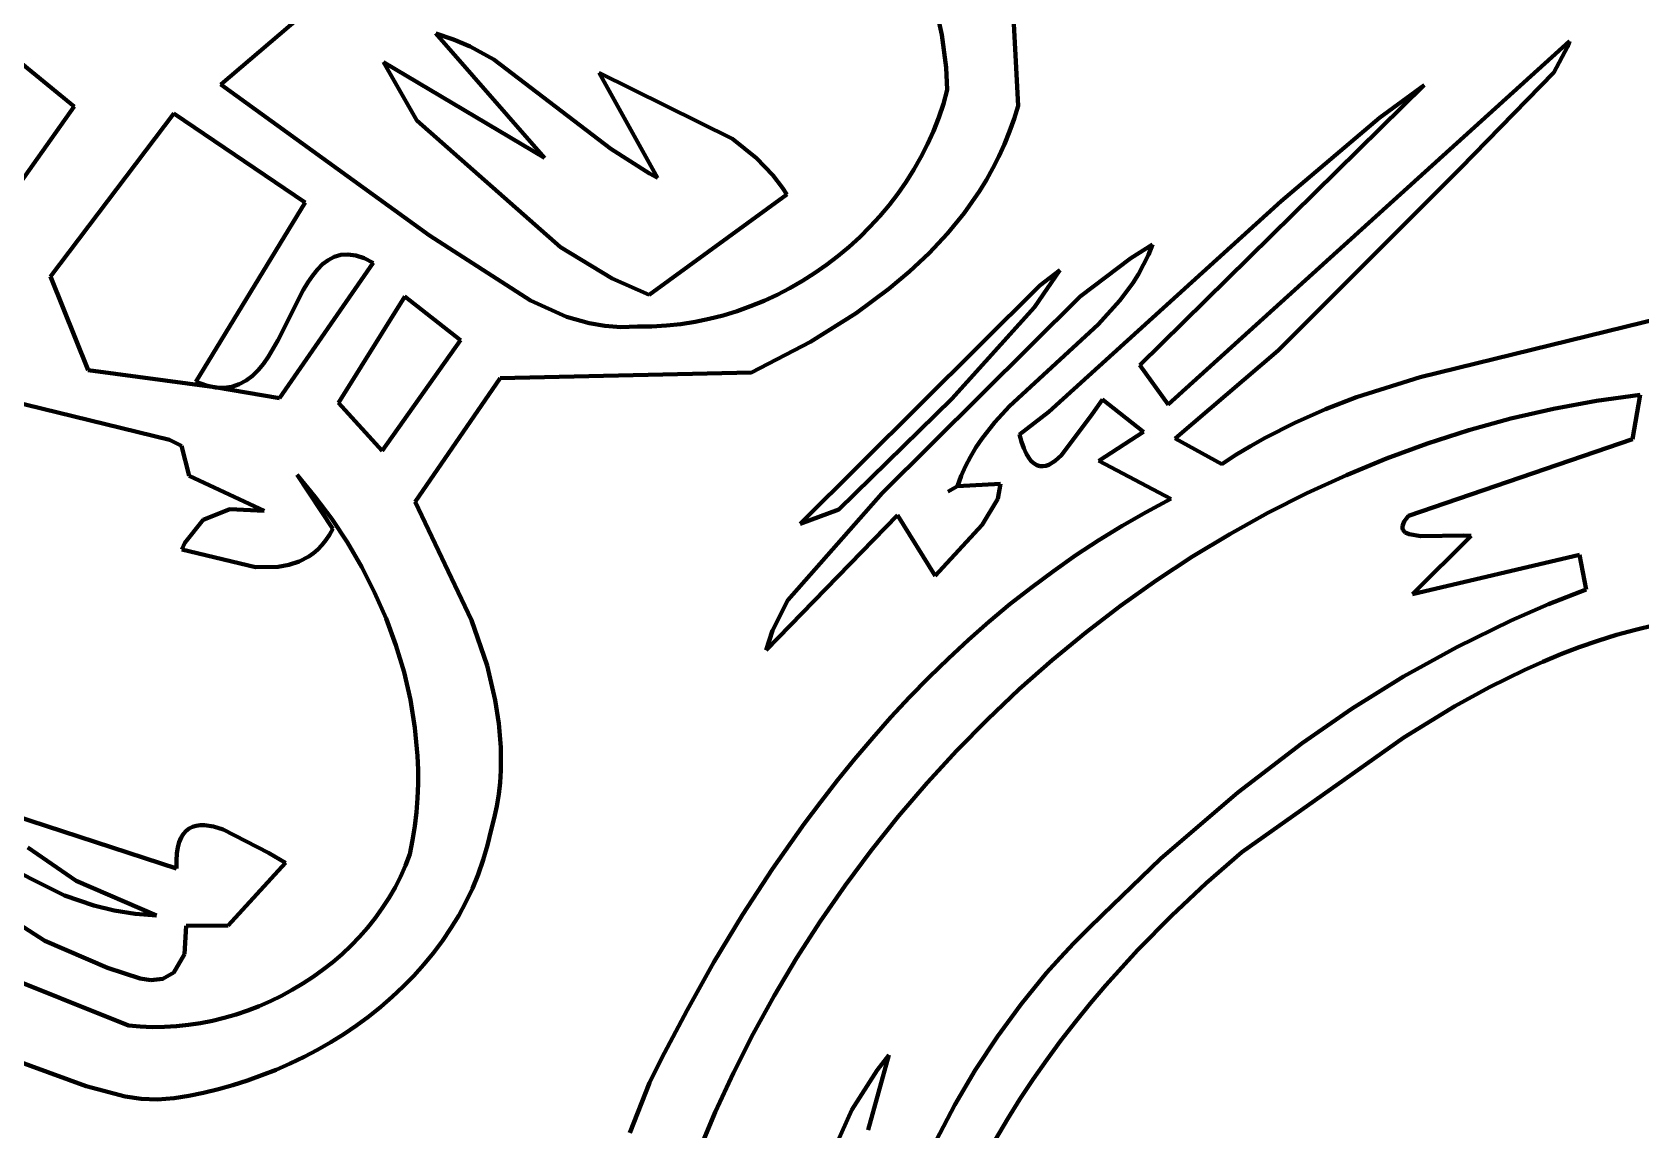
# Model space of a CAD drawing. Header units: millimetres. Extents: x 0 to 14.2, y 0 to 19.5.
# Drawn here: x 3.818 to 4.781, y 11.541 to 12.199 of the extents above; entities that cross this region are included whole.
import ezdxf

# ---------------------------------------------------------------- set-up
doc = ezdxf.new("R2010")
doc.units = ezdxf.units.MM
doc.layers.add('color#010101ff', color=7, linetype='CONTINUOUS', lineweight=100)
doc.layers.add('color#fdfdfdff', color=7, linetype='CONTINUOUS', lineweight=100)

msp = doc.modelspace()

# ---------------------------------------------------------------- linework, layer by layer
at = {"layer": 'color#010101ff'}
for p, q in [((3.84313, 12.15401), (3.58157, 12.36677)), ((4.4024, 12.26228), (4.40807, 12.15456)), ((4.03845, 12.25903), (3.93077, 12.16721)), ((4.3624, 12.19691), (4.3582, 12.2159)), ((4.0595, 12.1977), (4.07003, 12.19429)), ((4.12452, 12.12333), (4.0595, 12.1977)), ((4.07003, 12.19429), (4.08007, 12.19002)), ((4.36499, 12.17742), (4.3624, 12.19691)), ((4.49793, 11.97567), (4.73819, 12.1931)), ((4.73819, 12.1931), (4.73698, 12.18975)), ((4.08007, 12.19002), (4.09437, 12.18226)), ((4.73698, 12.18975), (4.72887, 12.17442)), ((4.04808, 12.14574), (4.02828, 12.18063)), ((4.02828, 12.18063), (4.12452, 12.12333)), ((4.09437, 12.18226), (4.16422, 12.1288)), ((4.19228, 12.11147), (4.15729, 12.17423)), ((4.15729, 12.17423), (4.23714, 12.13471)), ((4.36573, 12.16413), (4.36499, 12.17742)), ((4.72887, 12.17442), (4.67292, 12.11718)), ((3.93077, 12.16721), (4.05581, 12.07689)), ((4.36338, 12.15573), (4.36573, 12.16413)), ((4.65124, 12.16691), (4.48095, 11.99921)), ((4.62455, 12.14725), (4.65124, 12.16691)), ((3.77721, 12.06128), (3.84313, 12.15401)), ((4.36061, 12.14748), (4.36338, 12.15573)), ((4.40807, 12.15456), (4.40571, 12.1467)), ((3.90271, 12.1499), (3.82881, 12.05231)), ((3.98124, 12.09651), (3.90271, 12.1499)), ((4.13415, 12.06981), (4.04808, 12.14574)), ((4.35745, 12.1394), (4.36061, 12.14748)), ((4.40571, 12.1467), (4.40302, 12.13902)), ((4.56564, 12.09731), (4.62455, 12.14725)), ((4.23714, 12.13471), (4.25161, 12.12312)), ((4.3539, 12.1315), (4.35745, 12.1394)), ((4.40302, 12.13902), (4.40001, 12.13152)), ((4.16422, 12.1288), (4.18738, 12.114)), ((4.34998, 12.12378), (4.3539, 12.1315)), ((4.40001, 12.13152), (4.39669, 12.12421)), ((4.25161, 12.12312), (4.26126, 12.113)), ((4.34109, 12.10896), (4.34571, 12.11627)), ((4.34571, 12.11627), (4.34998, 12.12378)), ((4.39307, 12.11707), (4.38917, 12.11012)), ((4.39669, 12.12421), (4.39307, 12.11707)), ((4.67292, 12.11718), (4.56377, 12.00808)), ((4.18738, 12.114), (4.19228, 12.11147)), ((4.26126, 12.113), (4.267, 12.10547)), ((4.267, 12.10547), (4.26965, 12.10145)), ((4.33615, 12.10187), (4.34109, 12.10896)), ((4.38917, 12.11012), (4.38499, 12.10334)), ((3.91591, 11.98923), (3.98124, 12.09651)), ((4.26965, 12.10145), (4.18735, 12.04127)), ((4.33088, 12.09501), (4.33615, 12.10187)), ((4.38499, 12.10334), (4.37585, 12.0903)), ((4.42644, 11.97121), (4.56564, 12.09731)), ((4.31946, 12.08202), (4.32532, 12.08839)), ((4.32532, 12.08839), (4.33088, 12.09501)), ((4.37585, 12.0903), (4.36577, 12.07795)), ((4.05581, 12.07689), (4.11625, 12.03792)), ((4.31333, 12.07592), (4.31946, 12.08202)), ((4.36577, 12.07795), (4.35484, 12.06626)), ((4.16509, 12.05112), (4.13415, 12.06981)), ((4.3003, 12.06453), (4.30694, 12.07008)), ((4.30694, 12.07008), (4.31333, 12.07592)), ((4.47569, 12.06322), (4.4886, 12.07151)), ((4.4886, 12.07151), (4.48613, 12.06536)), ((3.96588, 11.97938), (4.02202, 12.06054)), ((3.99177, 12.05963), (3.98862, 12.05648)), ((3.99514, 12.06218), (3.99177, 12.05963)), ((3.99878, 12.06406), (3.99514, 12.06218)), ((4.00271, 12.06518), (3.99878, 12.06406)), ((4.00696, 12.06546), (4.00271, 12.06518)), ((4.01158, 12.06484), (4.00696, 12.06546)), ((4.01659, 12.06322), (4.01158, 12.06484)), ((4.02202, 12.06054), (4.01659, 12.06322)), ((4.28633, 12.05432), (4.29343, 12.05927)), ((4.29343, 12.05927), (4.3003, 12.06453)), ((4.35484, 12.06626), (4.34315, 12.05523)), ((4.44535, 12.04032), (4.47569, 12.06322)), ((4.4833, 12.05946), (4.48016, 12.05379)), ((4.48613, 12.06536), (4.4833, 12.05946)), ((3.82881, 12.05231), (3.85143, 11.99623)), ((3.98287, 12.04868), (3.9802, 12.04419)), ((3.98566, 12.0528), (3.98287, 12.04868)), ((3.98862, 12.05648), (3.98566, 12.0528)), ((4.18735, 12.04127), (4.16509, 12.05112)), ((4.27154, 12.04537), (4.27903, 12.04968)), ((4.27903, 12.04968), (4.28633, 12.05432)), ((4.34315, 12.05523), (4.33081, 12.04483)), ((4.43305, 12.05603), (4.418, 12.03388)), ((4.42112, 12.04689), (4.43305, 12.05603)), ((4.47672, 12.04833), (4.46904, 12.03797)), ((4.48016, 12.05379), (4.47672, 12.04833)), ((3.9802, 12.04419), (3.96499, 12.01391)), ((4.04093, 12.04041), (4.00128, 11.97662)), ((4.07439, 12.0141), (4.04093, 12.04041)), ((4.25602, 12.03775), (4.26386, 12.04139)), ((4.26386, 12.04139), (4.27154, 12.04537)), ((4.27758, 11.90422), (4.42112, 12.04689)), ((4.33081, 12.04483), (4.31128, 12.03038)), ((4.32676, 11.9225), (4.44535, 12.04032)), ((4.46904, 12.03797), (4.45597, 12.02354)), ((4.11625, 12.03792), (4.13787, 12.02818)), ((4.22325, 12.02689), (4.23163, 12.02904)), ((4.23163, 12.02904), (4.23989, 12.03157)), ((4.23989, 12.03157), (4.24802, 12.03448)), ((4.24802, 12.03448), (4.25602, 12.03775)), ((4.31128, 12.03038), (4.28386, 12.01318)), ((4.418, 12.03388), (4.36845, 11.97902)), ((4.64883, 11.99212), (4.80484, 12.0304)), ((4.13787, 12.02818), (4.15142, 12.02427)), ((4.15142, 12.02427), (4.16075, 12.02268)), ((4.16075, 12.02268), (4.17033, 12.02201)), ((4.17033, 12.02201), (4.18018, 12.02237)), ((4.18018, 12.02237), (4.18891, 12.02241)), ((4.18891, 12.02241), (4.1976, 12.0229)), ((4.1976, 12.0229), (4.20622, 12.02381)), ((4.20622, 12.02381), (4.21478, 12.02515)), ((4.21478, 12.02515), (4.22325, 12.02689)), ((4.45597, 12.02354), (4.40291, 11.97463)), ((3.96499, 12.01391), (3.95942, 12.0044)), ((4.02745, 11.94789), (4.07439, 12.0141)), ((4.28386, 12.01318), (4.24846, 11.99484)), ((3.9564, 12.0001), (3.95317, 11.99622)), ((3.95942, 12.0044), (3.9564, 12.0001)), ((4.56377, 12.00808), (4.50218, 11.95527)), ((3.85143, 11.99623), (3.92718, 11.98612)), ((3.94595, 11.98999), (3.94191, 11.9878)), ((3.9497, 11.99282), (3.94595, 11.98999)), ((3.95317, 11.99622), (3.9497, 11.99282)), ((4.09798, 11.99151), (4.04716, 11.91744)), ((4.24846, 11.99484), (4.09798, 11.99151)), ((4.48095, 11.99921), (4.49793, 11.97567)), ((4.61076, 11.97998), (4.64883, 11.99212)), ((3.90013, 11.95454), (3.79479, 11.98017)), ((3.92199, 11.98704), (3.91591, 11.98923)), ((3.92759, 11.98588), (3.92199, 11.98704)), ((3.92718, 11.98612), (3.96588, 11.97938)), ((3.93276, 11.98567), (3.92759, 11.98588)), ((3.93752, 11.98634), (3.93276, 11.98567)), ((3.94191, 11.9878), (3.93752, 11.98634)), ((4.78053, 11.98154), (4.75447, 11.97787)), ((4.77588, 11.9549), (4.78053, 11.98154)), ((4.00128, 11.97662), (4.02745, 11.94789)), ((4.36845, 11.97902), (4.30087, 11.91279)), ((4.40291, 11.97463), (4.39424, 11.96516)), ((4.40902, 11.95764), (4.42644, 11.97121)), ((4.45857, 11.97876), (4.45252, 11.96989)), ((4.48314, 11.95932), (4.45857, 11.97876)), ((4.57387, 11.96478), (4.59215, 11.97282)), ((4.59215, 11.97282), (4.61076, 11.97998)), ((4.72869, 11.97309), (4.7032, 11.96722)), ((4.75447, 11.97787), (4.72869, 11.97309)), ((4.39424, 11.96516), (4.38639, 11.95514)), ((4.45252, 11.96989), (4.43413, 11.94529)), ((4.55599, 11.95571), (4.57387, 11.96478)), ((4.7032, 11.96722), (4.67803, 11.9603)), ((3.90735, 11.9509), (3.90013, 11.95454)), ((4.38639, 11.95514), (4.38285, 11.94988)), ((4.41026, 11.95325), (4.40902, 11.95764)), ((4.41158, 11.94951), (4.41026, 11.95325)), ((4.45645, 11.9419), (4.48314, 11.95932)), ((4.50218, 11.95527), (4.53002, 11.93991)), ((4.54722, 11.95075), (4.55599, 11.95571)), ((4.6532, 11.95234), (4.62873, 11.94339)), ((4.64183, 11.90896), (4.77588, 11.9549)), ((4.67803, 11.9603), (4.6532, 11.95234)), ((3.91188, 11.93292), (3.90735, 11.9509)), ((4.3796, 11.94443), (4.37666, 11.93877)), ((4.38285, 11.94988), (4.3796, 11.94443)), ((4.41299, 11.94637), (4.41158, 11.94951)), ((4.41448, 11.94382), (4.41299, 11.94637)), ((4.41603, 11.94182), (4.41448, 11.94382)), ((4.41765, 11.94034), (4.41603, 11.94182)), ((4.43029, 11.94192), (4.42651, 11.93964)), ((4.43413, 11.94529), (4.43029, 11.94192)), ((4.49952, 11.9191), (4.45645, 11.9419)), ((4.53002, 11.93991), (4.53856, 11.94549)), ((4.53856, 11.94549), (4.54722, 11.95075)), ((4.62873, 11.94339), (4.60465, 11.93346)), ((3.95676, 11.91205), (3.91188, 11.93292)), ((3.98721, 11.92069), (3.97648, 11.93356)), ((3.97648, 11.93356), (3.99786, 11.90117)), ((4.37406, 11.93289), (4.37182, 11.92676)), ((4.37666, 11.93877), (4.37406, 11.93289)), ((4.41933, 11.93934), (4.41765, 11.94034)), ((4.42107, 11.93881), (4.41933, 11.93934)), ((4.42284, 11.9387), (4.42107, 11.93881)), ((4.42466, 11.93899), (4.42284, 11.9387)), ((4.42651, 11.93964), (4.42466, 11.93899)), ((4.60465, 11.93346), (4.58097, 11.92259)), ((4.27031, 11.85844), (4.32676, 11.9225)), ((4.37182, 11.92676), (4.36624, 11.92357)), ((4.36624, 11.92357), (4.37182, 11.92676)), ((4.37182, 11.92676), (4.39755, 11.92809)), ((4.39755, 11.92809), (4.39606, 11.91924)), ((4.58097, 11.92259), (4.55772, 11.91081)), ((3.92031, 11.90657), (3.93615, 11.91297)), ((3.93615, 11.91297), (3.95676, 11.91205)), ((3.99727, 11.90715), (3.98721, 11.92069)), ((4.04716, 11.91744), (4.081, 11.84651)), ((4.30087, 11.91279), (4.27758, 11.90422)), ((4.39606, 11.91924), (4.38653, 11.90355)), ((4.48485, 11.9113), (4.49952, 11.9191)), ((3.90922, 11.89285), (3.92031, 11.90657)), ((4.00661, 11.89301), (3.99727, 11.90715)), ((4.33597, 11.90951), (4.25734, 11.82864)), ((4.35847, 11.87307), (4.33597, 11.90951)), ((4.38653, 11.90355), (4.35847, 11.87307)), ((4.4705, 11.90308), (4.48485, 11.9113)), ((4.55772, 11.91081), (4.53493, 11.89814)), ((4.63823, 11.90281), (4.63858, 11.90409)), ((4.63858, 11.90409), (4.63929, 11.90554)), ((4.63929, 11.90554), (4.64036, 11.90716)), ((4.64036, 11.90716), (4.64183, 11.90896)), ((3.99363, 11.8944), (3.99129, 11.89152)), ((3.99582, 11.89761), (3.99363, 11.8944)), ((3.99786, 11.90117), (3.99582, 11.89761)), ((4.4427, 11.88541), (4.45645, 11.89444)), ((4.45645, 11.89444), (4.4705, 11.90308)), ((4.53493, 11.89814), (4.5126, 11.88462)), ((4.63822, 11.90168), (4.63823, 11.90281)), ((4.6385, 11.90069), (4.63822, 11.90168)), ((4.63992, 11.89912), (4.6385, 11.90069)), ((4.6423, 11.89802), (4.63992, 11.89912)), ((4.64926, 11.89694), (4.6423, 11.89802)), ((4.64421, 11.86205), (4.67935, 11.89696)), ((4.67495, 11.89732), (4.64926, 11.89694)), ((4.67935, 11.89696), (4.67495, 11.89732)), ((3.9074, 11.88881), (3.90922, 11.89285)), ((3.9516, 11.8783), (3.9074, 11.88881)), ((3.9835, 11.88475), (3.97774, 11.88167)), ((3.98622, 11.88671), (3.9835, 11.88475)), ((3.98882, 11.88896), (3.98622, 11.88671)), ((3.99129, 11.89152), (3.98882, 11.88896)), ((4.01518, 11.87832), (4.00661, 11.89301)), ((4.42925, 11.87599), (4.4427, 11.88541)), ((4.5126, 11.88462), (4.49077, 11.87027)), ((4.74423, 11.8857), (4.64421, 11.86205)), ((4.74827, 11.86486), (4.74423, 11.8857)), ((3.96515, 11.87841), (3.9516, 11.8783)), ((3.9716, 11.87959), (3.96515, 11.87841)), ((3.97774, 11.88167), (3.9716, 11.87959)), ((4.0229, 11.86315), (4.01518, 11.87832)), ((4.4161, 11.8662), (4.42925, 11.87599)), ((4.40324, 11.85605), (4.4161, 11.8662)), ((4.49077, 11.87027), (4.46946, 11.85512)), ((4.72561, 11.85607), (4.74827, 11.86486)), ((4.02974, 11.84756), (4.0229, 11.86315)), ((4.26113, 11.84046), (4.27031, 11.85844)), ((4.39067, 11.84556), (4.40324, 11.85605)), ((4.46946, 11.85512), (4.44868, 11.83921)), ((4.70334, 11.84643), (4.72561, 11.85607)), ((4.03563, 11.8316), (4.02974, 11.84756)), ((4.081, 11.84651), (4.09021, 11.81934)), ((4.37838, 11.83474), (4.39067, 11.84556)), ((4.67069, 11.83047), (4.70334, 11.84643)), ((4.25734, 11.82864), (4.26113, 11.84046)), ((4.44868, 11.83921), (4.42847, 11.82255)), ((4.76633, 11.83775), (4.75511, 11.83426)), ((4.77768, 11.84086), (4.76633, 11.83775)), ((4.78916, 11.84358), (4.77768, 11.84086)), ((4.04052, 11.81535), (4.03563, 11.8316)), ((4.36638, 11.8236), (4.37838, 11.83474)), ((4.63894, 11.81282), (4.67069, 11.83047)), ((4.73304, 11.82621), (4.72218, 11.8217)), ((4.74401, 11.8304), (4.73304, 11.82621)), ((4.75511, 11.83426), (4.74401, 11.8304)), ((4.09021, 11.81934), (4.09516, 11.7986)), ((4.35466, 11.81216), (4.36638, 11.8236)), ((4.42847, 11.82255), (4.40884, 11.80519)), ((4.71144, 11.81688), (4.69028, 11.80642)), ((4.72218, 11.8217), (4.71144, 11.81688)), ((4.04435, 11.79885), (4.04052, 11.81535)), ((4.34321, 11.80042), (4.35466, 11.81216)), ((4.60809, 11.79361), (4.63894, 11.81282)), ((4.04706, 11.78217), (4.04435, 11.79885)), ((4.09516, 11.7986), (4.09733, 11.78465)), ((4.33203, 11.78841), (4.34321, 11.80042)), ((4.40884, 11.80519), (4.38981, 11.78714)), ((4.69028, 11.80642), (4.66952, 11.79499)), ((4.32112, 11.77613), (4.33203, 11.78841)), ((4.57813, 11.77297), (4.60809, 11.79361)), ((4.66952, 11.79499), (4.63907, 11.77635)), ((4.0486, 11.76537), (4.04706, 11.78217)), ((4.09733, 11.78465), (4.09846, 11.7706)), ((4.38981, 11.78714), (4.37141, 11.76844)), ((4.09846, 11.7706), (4.09844, 11.75648)), ((4.31048, 11.76361), (4.32112, 11.77613)), ((4.37141, 11.76844), (4.35366, 11.74912)), ((4.53959, 11.74345), (4.57813, 11.77297)), ((4.63907, 11.77635), (4.54207, 11.70762)), ((4.04892, 11.75694), (4.0486, 11.76537)), ((4.30009, 11.75085), (4.31048, 11.76361)), ((4.04892, 11.74851), (4.04892, 11.75694)), ((4.09797, 11.7494), (4.09718, 11.74231)), ((4.09844, 11.75648), (4.09797, 11.7494)), ((4.28997, 11.73786), (4.30009, 11.75085)), ((4.35366, 11.74912), (4.33658, 11.7292)), ((4.04795, 11.73165), (4.0486, 11.74007)), ((4.0486, 11.74007), (4.04892, 11.74851)), ((4.09718, 11.74231), (4.09604, 11.73521)), ((4.49366, 11.70378), (4.53959, 11.74345)), ((4.04697, 11.72323), (4.04795, 11.73165)), ((4.09604, 11.73521), (4.09454, 11.72809)), ((4.2801, 11.72466), (4.28997, 11.73786)), ((3.82543, 11.6545), (3.71126, 11.72846)), ((3.75261, 11.72424), (3.83716, 11.68176)), ((3.80717, 11.72956), (3.90428, 11.69793)), ((3.9084, 11.71865), (3.91002, 11.72044)), ((3.91002, 11.72044), (3.91186, 11.72182)), ((3.91186, 11.72182), (3.91389, 11.72281)), ((3.91389, 11.72281), (3.91611, 11.72345)), ((3.91611, 11.72345), (3.9185, 11.72376)), ((3.9185, 11.72376), (3.92103, 11.72376)), ((3.92103, 11.72376), (3.92647, 11.72294)), ((3.92647, 11.72294), (3.93229, 11.7212)), ((3.93229, 11.7212), (3.95934, 11.70729)), ((4.04565, 11.71484), (4.04697, 11.72323)), ((4.09268, 11.72098), (4.09056, 11.71189)), ((4.09454, 11.72809), (4.09268, 11.72098)), ((4.26112, 11.6977), (4.2801, 11.72466)), ((4.33658, 11.7292), (4.3202, 11.70872)), ((3.90447, 11.70691), (3.90504, 11.71058)), ((3.90504, 11.71058), (3.90589, 11.71374)), ((3.90589, 11.71374), (3.90702, 11.71642)), ((3.90702, 11.71642), (3.9084, 11.71865)), ((4.04398, 11.70648), (4.04565, 11.71484)), ((4.09056, 11.71189), (4.08797, 11.70303)), ((3.84432, 11.69051), (3.81532, 11.71038)), ((3.90421, 11.7027), (3.90447, 11.70691)), ((3.90428, 11.69793), (3.90421, 11.7027)), ((3.96952, 11.70122), (3.93513, 11.66371)), ((3.95934, 11.70729), (3.96952, 11.70122)), ((4.04138, 11.69963), (4.04398, 11.70648)), ((4.08797, 11.70303), (4.08493, 11.69438)), ((4.3202, 11.70872), (4.30453, 11.68769)), ((4.45872, 11.6702), (4.49366, 11.70378)), ((4.54207, 11.70762), (4.52066, 11.68904)), ((4.03512, 11.68646), (4.03843, 11.69295)), ((4.03843, 11.69295), (4.04138, 11.69963)), ((4.08493, 11.69438), (4.08145, 11.68596)), ((4.24311, 11.67005), (4.26112, 11.6977)), ((3.6705, 11.68597), (3.87547, 11.60391)), ((3.83716, 11.68176), (3.85488, 11.67572)), ((3.89236, 11.66974), (3.84432, 11.69051)), ((4.03148, 11.68015), (4.03512, 11.68646)), ((4.08145, 11.68596), (4.07756, 11.67777)), ((4.30453, 11.68769), (4.28959, 11.66617)), ((4.52066, 11.68904), (4.49988, 11.66957)), ((3.85488, 11.67572), (3.86703, 11.67271)), ((3.86703, 11.67271), (3.87951, 11.67067)), ((4.02326, 11.66813), (4.02752, 11.67404)), ((4.02752, 11.67404), (4.03148, 11.68015)), ((4.07756, 11.67777), (4.07327, 11.66981)), ((3.87951, 11.67067), (3.89236, 11.66974)), ((3.91004, 11.6635), (3.90899, 11.64662)), ((3.93513, 11.66371), (3.91004, 11.6635)), ((4.01388, 11.65695), (4.0187, 11.66243)), ((4.0187, 11.66243), (4.02326, 11.66813)), ((4.07327, 11.66981), (4.0686, 11.66209)), ((4.22606, 11.64183), (4.24311, 11.67005)), ((4.28959, 11.66617), (4.27542, 11.64416)), ((4.44998, 11.66182), (4.45872, 11.6702)), ((4.49988, 11.66957), (4.47984, 11.64925)), ((3.86295, 11.63841), (3.82543, 11.6545)), ((4.00879, 11.65169), (4.01388, 11.65695)), ((4.06356, 11.6546), (4.05817, 11.64737)), ((4.0686, 11.66209), (4.06356, 11.6546)), ((4.43323, 11.64439), (4.44148, 11.65321)), ((4.44148, 11.65321), (4.44998, 11.66182)), ((3.90899, 11.64662), (3.90279, 11.63555)), ((3.99789, 11.64187), (4.00346, 11.64666)), ((4.00346, 11.64666), (4.00879, 11.65169)), ((4.05817, 11.64737), (4.05245, 11.64038)), ((4.27542, 11.64416), (4.26202, 11.6217)), ((4.42523, 11.63536), (4.43323, 11.64439)), ((4.47984, 11.64925), (4.46064, 11.6281)), ((3.88247, 11.63202), (3.86295, 11.63841)), ((3.90279, 11.63555), (3.89604, 11.63177)), ((3.98614, 11.63302), (3.99211, 11.63732)), ((3.99211, 11.63732), (3.99789, 11.64187)), ((4.04642, 11.63365), (4.04008, 11.62717)), ((4.05245, 11.64038), (4.04642, 11.63365)), ((4.20993, 11.61315), (4.22606, 11.64183)), ((4.41747, 11.62612), (4.42523, 11.63536)), ((3.8889, 11.63103), (3.88247, 11.63202)), ((3.89604, 11.63177), (3.8889, 11.63103)), ((3.96715, 11.6217), (3.97364, 11.6252)), ((3.97364, 11.6252), (3.97997, 11.62898)), ((3.97997, 11.62898), (3.98614, 11.63302)), ((4.04008, 11.62717), (4.03346, 11.62096)), ((4.40997, 11.61669), (4.41747, 11.62612)), ((4.46064, 11.6281), (4.4514, 11.61721)), ((3.94691, 11.61288), (3.95377, 11.61553)), ((3.95377, 11.61553), (3.96052, 11.61847)), ((3.96052, 11.61847), (3.96715, 11.6217)), ((4.02658, 11.61501), (4.01944, 11.60933)), ((4.03346, 11.62096), (4.02658, 11.61501)), ((4.26202, 11.6217), (4.24943, 11.59883)), ((4.39571, 11.59728), (4.40997, 11.61669)), ((4.4514, 11.61721), (4.44241, 11.60613)), ((3.91145, 11.60423), (3.91864, 11.60532)), ((3.91864, 11.60532), (3.9258, 11.60674)), ((3.9258, 11.60674), (3.9329, 11.60848)), ((3.9329, 11.60848), (3.93995, 11.61052)), ((3.93995, 11.61052), (3.94691, 11.61288)), ((4.01944, 11.60933), (4.01208, 11.60392)), ((4.1947, 11.58412), (4.20993, 11.61315)), ((4.44241, 11.60613), (4.43369, 11.59485)), ((3.87547, 11.60391), (3.88262, 11.60327)), ((3.88262, 11.60327), (3.8898, 11.60299)), ((3.8898, 11.60299), (3.89702, 11.60306)), ((3.89702, 11.60306), (3.90423, 11.60348)), ((3.90423, 11.60348), (3.91145, 11.60423)), ((4.0045, 11.59879), (3.99672, 11.59394)), ((4.01208, 11.60392), (4.0045, 11.59879)), ((4.24943, 11.59883), (4.23767, 11.57556)), ((4.38247, 11.57717), (4.39571, 11.59728)), ((3.8502, 11.56753), (3.78176, 11.59261)), ((3.98876, 11.58938), (3.98063, 11.5851)), ((3.99672, 11.59394), (3.98876, 11.58938)), ((4.33073, 11.58614), (4.31827, 11.54143)), ((4.3237, 11.57718), (4.33073, 11.58614)), ((4.43369, 11.59485), (4.42524, 11.58337)), ((3.96396, 11.57744), (3.95544, 11.57406)), ((3.97236, 11.58112), (3.96396, 11.57744)), ((3.98063, 11.5851), (3.97236, 11.58112)), ((4.18741, 11.5695), (4.1947, 11.58412)), ((4.30859, 11.55344), (4.3237, 11.57718)), ((4.37026, 11.55642), (4.38247, 11.57717)), ((4.42524, 11.58337), (4.4171, 11.5717)), ((3.87347, 11.56129), (3.8502, 11.56753)), ((3.93812, 11.56822), (3.92936, 11.56577)), ((3.94682, 11.57098), (3.93812, 11.56822)), ((3.95544, 11.57406), (3.94682, 11.57098)), ((4.17576, 11.53966), (4.18741, 11.5695)), ((4.23767, 11.57556), (4.22675, 11.55192)), ((4.4171, 11.5717), (4.40926, 11.55985)), ((3.88305, 11.56001), (3.87347, 11.56129)), ((3.89283, 11.55965), (3.88305, 11.56001)), ((3.90286, 11.56033), (3.89283, 11.55965)), ((3.91171, 11.56182), (3.90286, 11.56033)), ((3.92055, 11.56363), (3.91171, 11.56182)), ((3.92936, 11.56577), (3.92055, 11.56363)), ((4.40926, 11.55985), (4.40174, 11.5478)), ((4.22675, 11.55192), (4.2167, 11.52796)), ((4.25805, 11.44023), (4.30859, 11.55344)), ((4.35908, 11.5351), (4.37026, 11.55642)), ((4.40174, 11.5478), (4.39456, 11.53557))]:
    msp.add_line(p, q, dxfattribs=at)
at = {"layer": 'color#fdfdfdff'}
for p, q in [((3.58157, 12.36677), (3.84313, 12.15401)), ((4.40807, 12.15456), (4.4024, 12.26228)), ((3.93077, 12.16721), (4.03845, 12.25903)), ((4.3582, 12.2159), (4.3624, 12.19691)), ((4.0595, 12.1977), (4.12452, 12.12333)), ((4.07003, 12.19429), (4.0595, 12.1977)), ((4.08007, 12.19002), (4.07003, 12.19429)), ((4.3624, 12.19691), (4.36499, 12.17742)), ((4.73819, 12.1931), (4.49793, 11.97567)), ((4.73698, 12.18975), (4.73819, 12.1931)), ((4.09437, 12.18226), (4.08007, 12.19002)), ((4.72887, 12.17442), (4.73698, 12.18975)), ((4.12452, 12.12333), (4.02828, 12.18063)), ((4.02828, 12.18063), (4.04808, 12.14574)), ((4.16422, 12.1288), (4.09437, 12.18226)), ((4.23714, 12.13471), (4.15729, 12.17423)), ((4.15729, 12.17423), (4.19228, 12.11147)), ((4.36499, 12.17742), (4.36573, 12.16413)), ((4.67292, 12.11718), (4.72887, 12.17442)), ((4.05581, 12.07689), (3.93077, 12.16721)), ((4.36573, 12.16413), (4.36338, 12.15573)), ((4.48095, 11.99921), (4.65124, 12.16691)), ((4.65124, 12.16691), (4.62455, 12.14725)), ((3.84313, 12.15401), (3.77721, 12.06128)), ((4.36338, 12.15573), (4.36061, 12.14748)), ((4.40571, 12.1467), (4.40807, 12.15456)), ((3.82881, 12.05231), (3.90271, 12.1499)), ((3.90271, 12.1499), (3.98124, 12.09651)), ((4.04808, 12.14574), (4.13415, 12.06981)), ((4.36061, 12.14748), (4.35745, 12.1394)), ((4.40302, 12.13902), (4.40571, 12.1467)), ((4.62455, 12.14725), (4.56564, 12.09731)), ((4.25161, 12.12312), (4.23714, 12.13471)), ((4.35745, 12.1394), (4.3539, 12.1315)), ((4.40001, 12.13152), (4.40302, 12.13902)), ((4.18738, 12.114), (4.16422, 12.1288)), ((4.3539, 12.1315), (4.34998, 12.12378)), ((4.39669, 12.12421), (4.40001, 12.13152)), ((4.26126, 12.113), (4.25161, 12.12312)), ((4.34571, 12.11627), (4.34109, 12.10896)), ((4.34998, 12.12378), (4.34571, 12.11627)), ((4.38917, 12.11012), (4.39307, 12.11707)), ((4.39307, 12.11707), (4.39669, 12.12421)), ((4.56377, 12.00808), (4.67292, 12.11718)), ((4.19228, 12.11147), (4.18738, 12.114)), ((4.267, 12.10547), (4.26126, 12.113)), ((4.26965, 12.10145), (4.267, 12.10547)), ((4.34109, 12.10896), (4.33615, 12.10187)), ((4.38499, 12.10334), (4.38917, 12.11012)), ((3.98124, 12.09651), (3.91591, 11.98923)), ((4.18735, 12.04127), (4.26965, 12.10145)), ((4.33615, 12.10187), (4.33088, 12.09501)), ((4.37585, 12.0903), (4.38499, 12.10334)), ((4.56564, 12.09731), (4.42644, 11.97121)), ((4.32532, 12.08839), (4.31946, 12.08202)), ((4.33088, 12.09501), (4.32532, 12.08839)), ((4.36577, 12.07795), (4.37585, 12.0903)), ((4.11625, 12.03792), (4.05581, 12.07689)), ((4.31946, 12.08202), (4.31333, 12.07592)), ((4.35484, 12.06626), (4.36577, 12.07795)), ((4.13415, 12.06981), (4.16509, 12.05112)), ((4.30694, 12.07008), (4.3003, 12.06453)), ((4.31333, 12.07592), (4.30694, 12.07008)), ((4.4886, 12.07151), (4.47569, 12.06322)), ((4.48613, 12.06536), (4.4886, 12.07151)), ((4.02202, 12.06054), (3.96588, 11.97938)), ((3.98862, 12.05648), (3.99177, 12.05963)), ((3.99177, 12.05963), (3.99514, 12.06218)), ((3.99514, 12.06218), (3.99878, 12.06406)), ((3.99878, 12.06406), (4.00271, 12.06518)), ((4.00271, 12.06518), (4.00696, 12.06546)), ((4.00696, 12.06546), (4.01158, 12.06484)), ((4.01158, 12.06484), (4.01659, 12.06322)), ((4.01659, 12.06322), (4.02202, 12.06054)), ((4.29343, 12.05927), (4.28633, 12.05432)), ((4.3003, 12.06453), (4.29343, 12.05927)), ((4.34315, 12.05523), (4.35484, 12.06626)), ((4.47569, 12.06322), (4.44535, 12.04032)), ((4.48016, 12.05379), (4.4833, 12.05946)), ((4.4833, 12.05946), (4.48613, 12.06536)), ((3.85143, 11.99623), (3.82881, 12.05231)), ((3.9802, 12.04419), (3.98287, 12.04868)), ((3.98287, 12.04868), (3.98566, 12.0528)), ((3.98566, 12.0528), (3.98862, 12.05648)), ((4.16509, 12.05112), (4.18735, 12.04127)), ((4.27903, 12.04968), (4.27154, 12.04537)), ((4.28633, 12.05432), (4.27903, 12.04968)), ((4.33081, 12.04483), (4.34315, 12.05523)), ((4.418, 12.03388), (4.43305, 12.05603)), ((4.43305, 12.05603), (4.42112, 12.04689)), ((4.46904, 12.03797), (4.47672, 12.04833)), ((4.47672, 12.04833), (4.48016, 12.05379)), ((3.96499, 12.01391), (3.9802, 12.04419)), ((4.00128, 11.97662), (4.04093, 12.04041)), ((4.04093, 12.04041), (4.07439, 12.0141)), ((4.26386, 12.04139), (4.25602, 12.03775)), ((4.27154, 12.04537), (4.26386, 12.04139)), ((4.42112, 12.04689), (4.27758, 11.90422)), ((4.31128, 12.03038), (4.33081, 12.04483)), ((4.44535, 12.04032), (4.32676, 11.9225)), ((4.45597, 12.02354), (4.46904, 12.03797)), ((4.13787, 12.02818), (4.11625, 12.03792)), ((4.23163, 12.02904), (4.22325, 12.02689)), ((4.23989, 12.03157), (4.23163, 12.02904)), ((4.24802, 12.03448), (4.23989, 12.03157)), ((4.25602, 12.03775), (4.24802, 12.03448)), ((4.28386, 12.01318), (4.31128, 12.03038)), ((4.36845, 11.97902), (4.418, 12.03388)), ((4.80484, 12.0304), (4.64883, 11.99212)), ((4.15142, 12.02427), (4.13787, 12.02818)), ((4.16075, 12.02268), (4.15142, 12.02427)), ((4.17033, 12.02201), (4.16075, 12.02268)), ((4.18018, 12.02237), (4.17033, 12.02201)), ((4.18891, 12.02241), (4.18018, 12.02237)), ((4.1976, 12.0229), (4.18891, 12.02241)), ((4.20622, 12.02381), (4.1976, 12.0229)), ((4.21478, 12.02515), (4.20622, 12.02381)), ((4.22325, 12.02689), (4.21478, 12.02515)), ((4.40291, 11.97463), (4.45597, 12.02354)), ((3.95942, 12.0044), (3.96499, 12.01391)), ((4.07439, 12.0141), (4.02745, 11.94789)), ((4.24846, 11.99484), (4.28386, 12.01318)), ((3.95317, 11.99622), (3.9564, 12.0001)), ((3.9564, 12.0001), (3.95942, 12.0044)), ((4.50218, 11.95527), (4.56377, 12.00808)), ((3.92718, 11.98612), (3.85143, 11.99623)), ((3.94191, 11.9878), (3.94595, 11.98999)), ((3.94595, 11.98999), (3.9497, 11.99282)), ((3.9497, 11.99282), (3.95317, 11.99622)), ((4.04716, 11.91744), (4.09798, 11.99151)), ((4.09798, 11.99151), (4.24846, 11.99484)), ((4.49793, 11.97567), (4.48095, 11.99921)), ((4.64883, 11.99212), (4.61076, 11.97998)), ((3.79479, 11.98017), (3.90013, 11.95454)), ((3.91591, 11.98923), (3.92199, 11.98704)), ((3.92199, 11.98704), (3.92759, 11.98588)), ((3.96588, 11.97938), (3.92718, 11.98612)), ((3.92759, 11.98588), (3.93276, 11.98567)), ((3.93276, 11.98567), (3.93752, 11.98634)), ((3.93752, 11.98634), (3.94191, 11.9878)), ((4.75447, 11.97787), (4.78053, 11.98154)), ((4.78053, 11.98154), (4.77588, 11.9549)), ((4.02745, 11.94789), (4.00128, 11.97662)), ((4.30087, 11.91279), (4.36845, 11.97902)), ((4.39424, 11.96516), (4.40291, 11.97463)), ((4.42644, 11.97121), (4.40902, 11.95764)), ((4.45252, 11.96989), (4.45857, 11.97876)), ((4.45857, 11.97876), (4.48314, 11.95932)), ((4.59215, 11.97282), (4.57387, 11.96478)), ((4.61076, 11.97998), (4.59215, 11.97282)), ((4.7032, 11.96722), (4.72869, 11.97309)), ((4.72869, 11.97309), (4.75447, 11.97787)), ((4.38639, 11.95514), (4.39424, 11.96516)), ((4.43413, 11.94529), (4.45252, 11.96989)), ((4.57387, 11.96478), (4.55599, 11.95571)), ((4.67803, 11.9603), (4.7032, 11.96722)), ((3.90013, 11.95454), (3.90735, 11.9509)), ((4.38285, 11.94988), (4.38639, 11.95514)), ((4.40902, 11.95764), (4.41026, 11.95325)), ((4.41026, 11.95325), (4.41158, 11.94951)), ((4.48314, 11.95932), (4.45645, 11.9419)), ((4.53002, 11.93991), (4.50218, 11.95527)), ((4.55599, 11.95571), (4.54722, 11.95075)), ((4.62873, 11.94339), (4.6532, 11.95234)), ((4.77588, 11.9549), (4.64183, 11.90896)), ((4.6532, 11.95234), (4.67803, 11.9603)), ((3.90735, 11.9509), (3.91188, 11.93292)), ((4.37666, 11.93877), (4.3796, 11.94443)), ((4.3796, 11.94443), (4.38285, 11.94988)), ((4.41158, 11.94951), (4.41299, 11.94637)), ((4.41299, 11.94637), (4.41448, 11.94382)), ((4.41448, 11.94382), (4.41603, 11.94182)), ((4.41603, 11.94182), (4.41765, 11.94034)), ((4.42651, 11.93964), (4.43029, 11.94192)), ((4.43029, 11.94192), (4.43413, 11.94529)), ((4.45645, 11.9419), (4.49952, 11.9191)), ((4.53856, 11.94549), (4.53002, 11.93991)), ((4.54722, 11.95075), (4.53856, 11.94549)), ((4.60465, 11.93346), (4.62873, 11.94339)), ((3.91188, 11.93292), (3.95676, 11.91205)), ((3.99786, 11.90117), (3.97648, 11.93356)), ((3.97648, 11.93356), (3.98721, 11.92069)), ((4.37182, 11.92676), (4.37406, 11.93289)), ((4.37406, 11.93289), (4.37666, 11.93877)), ((4.41765, 11.94034), (4.41933, 11.93934)), ((4.41933, 11.93934), (4.42107, 11.93881)), ((4.42107, 11.93881), (4.42284, 11.9387)), ((4.42284, 11.9387), (4.42466, 11.93899)), ((4.42466, 11.93899), (4.42651, 11.93964)), ((4.58097, 11.92259), (4.60465, 11.93346)), ((4.32676, 11.9225), (4.27031, 11.85844)), ((4.36624, 11.92357), (4.37182, 11.92676)), ((4.37182, 11.92676), (4.36624, 11.92357)), ((4.39755, 11.92809), (4.37182, 11.92676)), ((4.39606, 11.91924), (4.39755, 11.92809)), ((4.55772, 11.91081), (4.58097, 11.92259)), ((3.93615, 11.91297), (3.92031, 11.90657)), ((3.95676, 11.91205), (3.93615, 11.91297)), ((3.98721, 11.92069), (3.99727, 11.90715)), ((4.081, 11.84651), (4.04716, 11.91744)), ((4.27758, 11.90422), (4.30087, 11.91279)), ((4.38653, 11.90355), (4.39606, 11.91924)), ((4.49952, 11.9191), (4.48485, 11.9113)), ((3.92031, 11.90657), (3.90922, 11.89285)), ((3.99727, 11.90715), (4.00661, 11.89301)), ((4.25734, 11.82864), (4.33597, 11.90951)), ((4.33597, 11.90951), (4.35847, 11.87307)), ((4.35847, 11.87307), (4.38653, 11.90355)), ((4.48485, 11.9113), (4.4705, 11.90308)), ((4.53493, 11.89814), (4.55772, 11.91081)), ((4.63858, 11.90409), (4.63823, 11.90281)), ((4.63929, 11.90554), (4.63858, 11.90409)), ((4.64036, 11.90716), (4.63929, 11.90554)), ((4.64183, 11.90896), (4.64036, 11.90716)), ((3.99129, 11.89152), (3.99363, 11.8944)), ((3.99363, 11.8944), (3.99582, 11.89761)), ((3.99582, 11.89761), (3.99786, 11.90117)), ((4.45645, 11.89444), (4.4427, 11.88541)), ((4.4705, 11.90308), (4.45645, 11.89444)), ((4.5126, 11.88462), (4.53493, 11.89814)), ((4.63823, 11.90281), (4.63822, 11.90168)), ((4.63822, 11.90168), (4.6385, 11.90069)), ((4.6385, 11.90069), (4.63992, 11.89912)), ((4.63992, 11.89912), (4.6423, 11.89802)), ((4.6423, 11.89802), (4.64926, 11.89694)), ((4.67935, 11.89696), (4.64421, 11.86205)), ((4.64926, 11.89694), (4.67495, 11.89732)), ((4.67495, 11.89732), (4.67935, 11.89696)), ((3.90922, 11.89285), (3.9074, 11.88881)), ((3.9074, 11.88881), (3.9516, 11.8783)), ((3.97774, 11.88167), (3.9835, 11.88475)), ((3.9835, 11.88475), (3.98622, 11.88671)), ((3.98622, 11.88671), (3.98882, 11.88896)), ((3.98882, 11.88896), (3.99129, 11.89152)), ((4.00661, 11.89301), (4.01518, 11.87832)), ((4.4427, 11.88541), (4.42925, 11.87599)), ((4.49077, 11.87027), (4.5126, 11.88462)), ((4.64421, 11.86205), (4.74423, 11.8857)), ((4.74423, 11.8857), (4.74827, 11.86486)), ((3.9516, 11.8783), (3.96515, 11.87841)), ((3.96515, 11.87841), (3.9716, 11.87959)), ((3.9716, 11.87959), (3.97774, 11.88167)), ((4.01518, 11.87832), (4.0229, 11.86315)), ((4.42925, 11.87599), (4.4161, 11.8662)), ((4.4161, 11.8662), (4.40324, 11.85605)), ((4.46946, 11.85512), (4.49077, 11.87027)), ((4.74827, 11.86486), (4.72561, 11.85607)), ((4.0229, 11.86315), (4.02974, 11.84756)), ((4.27031, 11.85844), (4.26113, 11.84046)), ((4.40324, 11.85605), (4.39067, 11.84556)), ((4.44868, 11.83921), (4.46946, 11.85512)), ((4.72561, 11.85607), (4.70334, 11.84643)), ((4.02974, 11.84756), (4.03563, 11.8316)), ((4.09021, 11.81934), (4.081, 11.84651)), ((4.39067, 11.84556), (4.37838, 11.83474)), ((4.70334, 11.84643), (4.67069, 11.83047)), ((4.26113, 11.84046), (4.25734, 11.82864)), ((4.42847, 11.82255), (4.44868, 11.83921)), ((4.75511, 11.83426), (4.76633, 11.83775)), ((4.76633, 11.83775), (4.77768, 11.84086)), ((4.77768, 11.84086), (4.78916, 11.84358)), ((4.03563, 11.8316), (4.04052, 11.81535)), ((4.37838, 11.83474), (4.36638, 11.8236)), ((4.67069, 11.83047), (4.63894, 11.81282)), ((4.72218, 11.8217), (4.73304, 11.82621)), ((4.73304, 11.82621), (4.74401, 11.8304)), ((4.74401, 11.8304), (4.75511, 11.83426)), ((4.09516, 11.7986), (4.09021, 11.81934)), ((4.36638, 11.8236), (4.35466, 11.81216)), ((4.40884, 11.80519), (4.42847, 11.82255)), ((4.69028, 11.80642), (4.71144, 11.81688)), ((4.71144, 11.81688), (4.72218, 11.8217)), ((4.04052, 11.81535), (4.04435, 11.79885)), ((4.35466, 11.81216), (4.34321, 11.80042)), ((4.63894, 11.81282), (4.60809, 11.79361)), ((4.04435, 11.79885), (4.04706, 11.78217)), ((4.09733, 11.78465), (4.09516, 11.7986)), ((4.34321, 11.80042), (4.33203, 11.78841)), ((4.38981, 11.78714), (4.40884, 11.80519)), ((4.66952, 11.79499), (4.69028, 11.80642)), ((4.33203, 11.78841), (4.32112, 11.77613)), ((4.60809, 11.79361), (4.57813, 11.77297)), ((4.63907, 11.77635), (4.66952, 11.79499)), ((4.04706, 11.78217), (4.0486, 11.76537)), ((4.09846, 11.7706), (4.09733, 11.78465)), ((4.37141, 11.76844), (4.38981, 11.78714)), ((4.09844, 11.75648), (4.09846, 11.7706)), ((4.32112, 11.77613), (4.31048, 11.76361)), ((4.35366, 11.74912), (4.37141, 11.76844)), ((4.57813, 11.77297), (4.53959, 11.74345)), ((4.54207, 11.70762), (4.63907, 11.77635)), ((4.0486, 11.76537), (4.04892, 11.75694)), ((4.31048, 11.76361), (4.30009, 11.75085)), ((4.04892, 11.75694), (4.04892, 11.74851)), ((4.09718, 11.74231), (4.09797, 11.7494)), ((4.09797, 11.7494), (4.09844, 11.75648)), ((4.30009, 11.75085), (4.28997, 11.73786)), ((4.33658, 11.7292), (4.35366, 11.74912)), ((4.0486, 11.74007), (4.04795, 11.73165)), ((4.04892, 11.74851), (4.0486, 11.74007)), ((4.09604, 11.73521), (4.09718, 11.74231)), ((4.53959, 11.74345), (4.49366, 11.70378)), ((4.04795, 11.73165), (4.04697, 11.72323)), ((4.09454, 11.72809), (4.09604, 11.73521)), ((4.28997, 11.73786), (4.2801, 11.72466)), ((3.71126, 11.72846), (3.82543, 11.6545)), ((3.83716, 11.68176), (3.75261, 11.72424)), ((3.90428, 11.69793), (3.80717, 11.72956)), ((3.91002, 11.72044), (3.9084, 11.71865)), ((3.91186, 11.72182), (3.91002, 11.72044)), ((3.91389, 11.72281), (3.91186, 11.72182)), ((3.91611, 11.72345), (3.91389, 11.72281)), ((3.9185, 11.72376), (3.91611, 11.72345)), ((3.92103, 11.72376), (3.9185, 11.72376)), ((3.92647, 11.72294), (3.92103, 11.72376)), ((3.93229, 11.7212), (3.92647, 11.72294)), ((3.95934, 11.70729), (3.93229, 11.7212)), ((4.04697, 11.72323), (4.04565, 11.71484)), ((4.09056, 11.71189), (4.09268, 11.72098)), ((4.09268, 11.72098), (4.09454, 11.72809)), ((4.2801, 11.72466), (4.26112, 11.6977)), ((4.3202, 11.70872), (4.33658, 11.7292)), ((3.90504, 11.71058), (3.90447, 11.70691)), ((3.90589, 11.71374), (3.90504, 11.71058)), ((3.90702, 11.71642), (3.90589, 11.71374)), ((3.9084, 11.71865), (3.90702, 11.71642)), ((4.04565, 11.71484), (4.04398, 11.70648)), ((4.08797, 11.70303), (4.09056, 11.71189)), ((3.81532, 11.71038), (3.84432, 11.69051)), ((3.90447, 11.70691), (3.90421, 11.7027)), ((3.90421, 11.7027), (3.90428, 11.69793)), ((3.93513, 11.66371), (3.96952, 11.70122)), ((3.96952, 11.70122), (3.95934, 11.70729)), ((4.04398, 11.70648), (4.04138, 11.69963)), ((4.08493, 11.69438), (4.08797, 11.70303)), ((4.30453, 11.68769), (4.3202, 11.70872)), ((4.49366, 11.70378), (4.45872, 11.6702)), ((4.52066, 11.68904), (4.54207, 11.70762)), ((4.03843, 11.69295), (4.03512, 11.68646)), ((4.04138, 11.69963), (4.03843, 11.69295)), ((4.08145, 11.68596), (4.08493, 11.69438)), ((4.26112, 11.6977), (4.24311, 11.67005)), ((3.87547, 11.60391), (3.6705, 11.68597)), ((3.85488, 11.67572), (3.83716, 11.68176)), ((3.84432, 11.69051), (3.89236, 11.66974)), ((4.03512, 11.68646), (4.03148, 11.68015)), ((4.07756, 11.67777), (4.08145, 11.68596)), ((4.28959, 11.66617), (4.30453, 11.68769)), ((4.49988, 11.66957), (4.52066, 11.68904)), ((3.86703, 11.67271), (3.85488, 11.67572)), ((3.87951, 11.67067), (3.86703, 11.67271)), ((4.02752, 11.67404), (4.02326, 11.66813)), ((4.03148, 11.68015), (4.02752, 11.67404)), ((4.07327, 11.66981), (4.07756, 11.67777)), ((3.89236, 11.66974), (3.87951, 11.67067)), ((3.90899, 11.64662), (3.91004, 11.6635)), ((3.91004, 11.6635), (3.93513, 11.66371)), ((4.0187, 11.66243), (4.01388, 11.65695)), ((4.02326, 11.66813), (4.0187, 11.66243)), ((4.0686, 11.66209), (4.07327, 11.66981)), ((4.24311, 11.67005), (4.22606, 11.64183)), ((4.27542, 11.64416), (4.28959, 11.66617)), ((4.45872, 11.6702), (4.44998, 11.66182)), ((4.47984, 11.64925), (4.49988, 11.66957)), ((3.82543, 11.6545), (3.86295, 11.63841)), ((4.01388, 11.65695), (4.00879, 11.65169)), ((4.05817, 11.64737), (4.06356, 11.6546)), ((4.06356, 11.6546), (4.0686, 11.66209)), ((4.44148, 11.65321), (4.43323, 11.64439)), ((4.44998, 11.66182), (4.44148, 11.65321)), ((3.90279, 11.63555), (3.90899, 11.64662)), ((4.00346, 11.64666), (3.99789, 11.64187)), ((4.00879, 11.65169), (4.00346, 11.64666)), ((4.05245, 11.64038), (4.05817, 11.64737)), ((4.26202, 11.6217), (4.27542, 11.64416)), ((4.43323, 11.64439), (4.42523, 11.63536)), ((4.46064, 11.6281), (4.47984, 11.64925)), ((3.86295, 11.63841), (3.88247, 11.63202)), ((3.89604, 11.63177), (3.90279, 11.63555)), ((3.99211, 11.63732), (3.98614, 11.63302)), ((3.99789, 11.64187), (3.99211, 11.63732)), ((4.04008, 11.62717), (4.04642, 11.63365)), ((4.04642, 11.63365), (4.05245, 11.64038)), ((4.22606, 11.64183), (4.20993, 11.61315)), ((4.42523, 11.63536), (4.41747, 11.62612)), ((3.88247, 11.63202), (3.8889, 11.63103)), ((3.8889, 11.63103), (3.89604, 11.63177)), ((3.97364, 11.6252), (3.96715, 11.6217)), ((3.97997, 11.62898), (3.97364, 11.6252)), ((3.98614, 11.63302), (3.97997, 11.62898)), ((4.03346, 11.62096), (4.04008, 11.62717)), ((4.41747, 11.62612), (4.40997, 11.61669)), ((4.4514, 11.61721), (4.46064, 11.6281)), ((3.95377, 11.61553), (3.94691, 11.61288)), ((3.96052, 11.61847), (3.95377, 11.61553)), ((3.96715, 11.6217), (3.96052, 11.61847)), ((4.01944, 11.60933), (4.02658, 11.61501)), ((4.02658, 11.61501), (4.03346, 11.62096)), ((4.24943, 11.59883), (4.26202, 11.6217)), ((4.40997, 11.61669), (4.39571, 11.59728)), ((4.44241, 11.60613), (4.4514, 11.61721)), ((3.91864, 11.60532), (3.91145, 11.60423)), ((3.9258, 11.60674), (3.91864, 11.60532)), ((3.9329, 11.60848), (3.9258, 11.60674)), ((3.93995, 11.61052), (3.9329, 11.60848)), ((3.94691, 11.61288), (3.93995, 11.61052)), ((4.01208, 11.60392), (4.01944, 11.60933)), ((4.20993, 11.61315), (4.1947, 11.58412)), ((4.43369, 11.59485), (4.44241, 11.60613)), ((3.88262, 11.60327), (3.87547, 11.60391)), ((3.8898, 11.60299), (3.88262, 11.60327)), ((3.89702, 11.60306), (3.8898, 11.60299)), ((3.90423, 11.60348), (3.89702, 11.60306)), ((3.91145, 11.60423), (3.90423, 11.60348)), ((3.99672, 11.59394), (4.0045, 11.59879)), ((4.0045, 11.59879), (4.01208, 11.60392)), ((4.23767, 11.57556), (4.24943, 11.59883)), ((4.39571, 11.59728), (4.38247, 11.57717)), ((3.78176, 11.59261), (3.8502, 11.56753)), ((3.98063, 11.5851), (3.98876, 11.58938)), ((3.98876, 11.58938), (3.99672, 11.59394)), ((4.31827, 11.54143), (4.33073, 11.58614)), ((4.33073, 11.58614), (4.3237, 11.57718)), ((4.42524, 11.58337), (4.43369, 11.59485)), ((3.95544, 11.57406), (3.96396, 11.57744)), ((3.96396, 11.57744), (3.97236, 11.58112)), ((3.97236, 11.58112), (3.98063, 11.5851)), ((4.1947, 11.58412), (4.18741, 11.5695)), ((4.3237, 11.57718), (4.30859, 11.55344)), ((4.38247, 11.57717), (4.37026, 11.55642)), ((4.4171, 11.5717), (4.42524, 11.58337)), ((3.8502, 11.56753), (3.87347, 11.56129)), ((3.92936, 11.56577), (3.93812, 11.56822)), ((3.93812, 11.56822), (3.94682, 11.57098)), ((3.94682, 11.57098), (3.95544, 11.57406)), ((4.18741, 11.5695), (4.17576, 11.53966)), ((4.22675, 11.55192), (4.23767, 11.57556)), ((4.40926, 11.55985), (4.4171, 11.5717)), ((3.87347, 11.56129), (3.88305, 11.56001)), ((3.88305, 11.56001), (3.89283, 11.55965)), ((3.89283, 11.55965), (3.90286, 11.56033)), ((3.90286, 11.56033), (3.91171, 11.56182)), ((3.91171, 11.56182), (3.92055, 11.56363)), ((3.92055, 11.56363), (3.92936, 11.56577)), ((4.40174, 11.5478), (4.40926, 11.55985)), ((4.2167, 11.52796), (4.22675, 11.55192)), ((4.30859, 11.55344), (4.25805, 11.44023)), ((4.37026, 11.55642), (4.35908, 11.5351)), ((4.39456, 11.53557), (4.40174, 11.5478))]:
    msp.add_line(p, q, dxfattribs=at)

doc.saveas('drawing.dxf')
